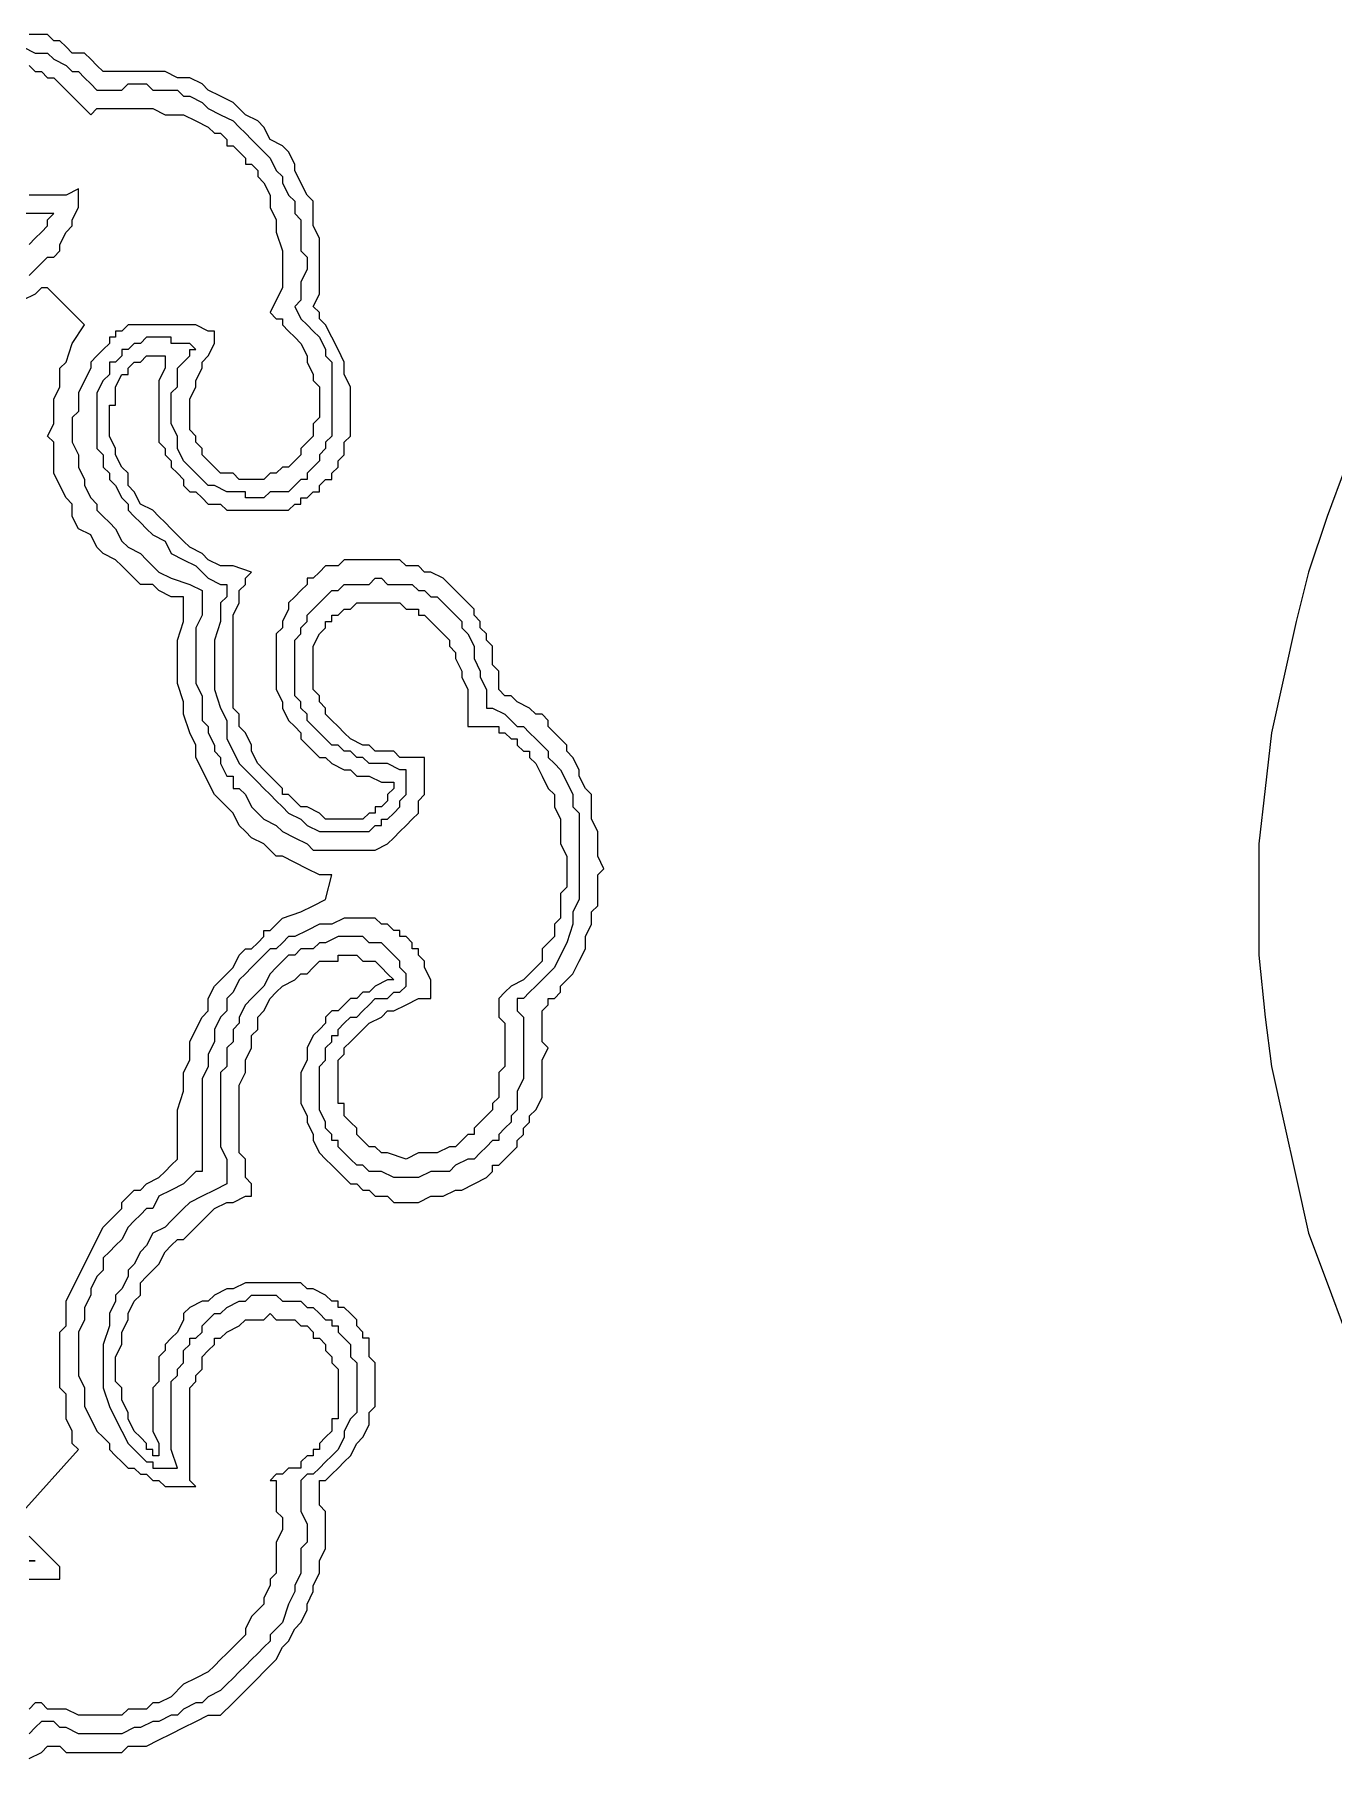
# Model space of a CAD drawing. Extents: x -66030 to 95157, y -13132 to 45879.
# Drawn here: x -30519 to -29698, y 14259 to 15349 of the extents above; entities that cross this region are included whole.
import ezdxf

# ---------------------------------------------------------------- set-up
doc = ezdxf.new("R2010")
doc.units = 0
doc.header["$LTSCALE"] = 100
doc.header["$MEASUREMENT"] = 0
doc.layers.get('0').update_dxf_attribs({"linetype": 'CONTINUOUS'})

msp = doc.modelspace()

# ---------------------------------------------------------------- linework, layer by layer
at = {"lineweight": 0}
for points in [[(-30522.3, 14258.8), (-30514.5, 14262.7), (-30510.6, 14266.6), (-30506.7, 14266.6), (-30502.8, 14266.6), (-30498.9, 14262.7), (-30495, 14262.7), (-30487.2, 14262.7), (-30483.3, 14262.7), (-30479.4, 14262.7), (-30475.5, 14262.7), (-30467.7, 14262.7), (-30463.7, 14262.7), (-30459.8, 14266.6), (-30448.1, 14266.6), (-30440.3, 14270.5), (-30432.5, 14274.4), (-30424.7, 14278.3), (-30416.9, 14282.2), (-30409.1, 14286.1), (-30401.3, 14286.1), (-30393.4, 14293.9), (-30393.4, 14293.9), (-30385.6, 14301.8), (-30377.8, 14309.6), (-30373.9, 14313.5), (-30366.1, 14321.3), (-30362.2, 14329.1), (-30358.3, 14333), (-30354.4, 14340.8), (-30350.5, 14344.7), (-30346.6, 14352.5), (-30346.6, 14356.4), (-30342.7, 14364.3), (-30342.7, 14368.2), (-30338.8, 14376), (-30338.8, 14379.9), (-30338.8, 14383.8), (-30334.9, 14391.6), (-30334.9, 14395.5), (-30334.9, 14399.4), (-30334.9, 14407.2), (-30334.9, 14415), (-30338.8, 14418.9), (-30338.8, 14426.7), (-30338.8, 14426.7), (-30338.8, 14430.7), (-30338.8, 14434.6), (-30334.9, 14434.6), (-30330.9, 14438.5), (-30330.9, 14438.5), (-30327, 14442.4), (-30323.1, 14446.3), (-30323.1, 14446.3), (-30319.2, 14450.2), (-30315.3, 14458), (-30311.4, 14461.9), (-30307.5, 14469.7), (-30307.5, 14477.5), (-30303.6, 14481.4), (-30303.6, 14489.2), (-30303.6, 14497.1), (-30303.6, 14504.9), (-30303.6, 14508.8), (-30307.5, 14512.7), (-30307.5, 14516.6), (-30307.5, 14520.5), (-30307.5, 14524.4), (-30311.4, 14524.4), (-30311.4, 14528.3), (-30315.3, 14532.2), (-30315.3, 14536.1), (-30319.2, 14540), (-30319.2, 14540), (-30323.1, 14543.9), (-30327, 14543.9), (-30327, 14547.8), (-30330.9, 14547.8), (-30334.9, 14551.7), (-30342.7, 14555.6), (-30346.6, 14555.6), (-30350.5, 14559.5), (-30358.3, 14559.5), (-30362.2, 14559.5), (-30366.1, 14559.5), (-30370, 14559.5), (-30373.9, 14559.5), (-30377.8, 14559.5), (-30385.6, 14559.5), (-30393.4, 14555.6), (-30397.3, 14555.6), (-30405.2, 14551.7), (-30409.1, 14547.8), (-30413, 14547.8), (-30420.8, 14543.9), (-30424.7, 14540), (-30424.7, 14536.1), (-30428.6, 14528.3), (-30432.5, 14524.4), (-30436.4, 14520.5), (-30436.4, 14516.6), (-30440.3, 14512.7), (-30440.3, 14504.9), (-30440.3, 14501), (-30440.3, 14497.1), (-30444.2, 14493.1), (-30444.2, 14481.4), (-30444.2, 14473.6), (-30444.2, 14465.8), (-30440.3, 14458), (-30440.3, 14454.1), (-30440.3, 14450.2), (-30444.2, 14450.2), (-30444.2, 14454.1), (-30448.1, 14454.1), (-30448.1, 14458), (-30452, 14461.9), (-30452, 14461.9), (-30455.9, 14465.8), (-30459.8, 14473.6), (-30459.8, 14477.5), (-30463.7, 14485.3), (-30463.7, 14489.2), (-30463.7, 14493.1), (-30467.7, 14497.1), (-30467.7, 14504.9), (-30467.7, 14512.7), (-30467.7, 14512.7), (-30463.7, 14520.5), (-30463.7, 14528.3), (-30459.8, 14536.1), (-30459.8, 14540), (-30455.9, 14547.8), (-30452, 14551.7), (-30452, 14559.5), (-30448.1, 14563.5), (-30444.2, 14567.4), (-30440.3, 14571.3), (-30436.4, 14579.1), (-30432.5, 14583), (-30428.6, 14586.9), (-30424.7, 14586.9), (-30420.8, 14590.8), (-30416.9, 14594.7), (-30413, 14598.6), (-30405.2, 14606.4), (-30397.3, 14610.3), (-30393.4, 14610.3), (-30385.6, 14614.2), (-30381.7, 14614.2), (-30381.7, 14614.2), (-30381.7, 14622), (-30385.6, 14626), (-30385.6, 14629.9), (-30385.6, 14637.7), (-30389.5, 14641.6), (-30389.5, 14645.5), (-30389.5, 14649.4), (-30389.5, 14657.2), (-30389.5, 14665), (-30389.5, 14676.7), (-30389.5, 14684.5), (-30385.6, 14692.4), (-30385.6, 14700.2), (-30381.7, 14708), (-30381.7, 14715.8), (-30377.8, 14719.7), (-30377.8, 14727.5), (-30373.9, 14731.4), (-30370, 14739.2), (-30366.1, 14743.1), (-30362.2, 14747), (-30354.4, 14750.9), (-30350.5, 14754.8), (-30346.6, 14754.8), (-30342.7, 14758.8), (-30338.8, 14762.7), (-30334.9, 14762.7), (-30330.9, 14762.7), (-30327, 14762.7), (-30327, 14766.6), (-30323.1, 14766.6), (-30319.2, 14766.6), (-30315.3, 14766.6), (-30311.4, 14762.7), (-30311.4, 14762.7), (-30307.5, 14762.7), (-30303.6, 14762.7), (-30299.7, 14758.8), (-30295.8, 14754.8), (-30295.8, 14754.8), (-30291.9, 14750.9), (-30291.9, 14750.9), (-30295.8, 14750.9), (-30303.6, 14747), (-30307.5, 14743.1), (-30311.4, 14743.1), (-30315.3, 14739.2), (-30319.2, 14739.2), (-30323.1, 14735.3), (-30327, 14731.4), (-30330.9, 14731.4), (-30334.9, 14727.5), (-30334.9, 14723.6), (-30338.8, 14719.7), (-30338.8, 14719.7), (-30342.7, 14715.8), (-30346.6, 14708), (-30346.6, 14704.1), (-30346.6, 14700.2), (-30350.5, 14692.4), (-30350.5, 14688.4), (-30350.5, 14688.4), (-30350.5, 14684.5), (-30350.5, 14680.6), (-30350.5, 14672.8), (-30346.6, 14665), (-30346.6, 14661.1), (-30342.7, 14653.3), (-30342.7, 14649.4), (-30338.8, 14641.6), (-30334.9, 14637.7), (-30330.9, 14633.8), (-30327, 14629.9), (-30327, 14629.9), (-30323.1, 14626), (-30319.2, 14622), (-30315.3, 14622), (-30311.4, 14618.1), (-30307.5, 14618.1), (-30303.6, 14614.2), (-30303.6, 14614.2), (-30299.7, 14614.2), (-30295.8, 14614.2), (-30291.9, 14610.3), (-30288, 14610.3), (-30284.1, 14610.3), (-30280.2, 14610.3), (-30276.3, 14610.3), (-30268.5, 14614.2), (-30260.6, 14614.2), (-30252.8, 14618.1), (-30248.9, 14618.1), (-30241.1, 14622), (-30233.3, 14626), (-30229.4, 14629.9), (-30229.4, 14633.8), (-30225.5, 14633.8), (-30221.6, 14637.7), (-30217.7, 14641.6), (-30213.8, 14645.5), (-30213.8, 14649.4), (-30209.9, 14653.3), (-30209.9, 14657.2), (-30206, 14661.1), (-30206, 14665), (-30202, 14668.9), (-30198.1, 14676.7), (-30198.1, 14684.5), (-30198.1, 14692.4), (-30198.1, 14700.2), (-30194.2, 14708), (-30198.1, 14711.9), (-30198.1, 14719.7), (-30198.1, 14723.6), (-30198.1, 14731.4), (-30198.1, 14731.4), (-30194.2, 14735.3), (-30194.2, 14739.2), (-30190.3, 14739.2), (-30186.4, 14743.1), (-30186.4, 14747), (-30182.5, 14750.9), (-30178.6, 14754.8), (-30174.7, 14762.7), (-30170.8, 14770.5), (-30170.8, 14778.3), (-30166.9, 14786.1), (-30166.9, 14793.9), (-30163, 14797.8), (-30163, 14809.5), (-30163, 14817.3), (-30159.1, 14821.2), (-30163, 14829.1), (-30163, 14836.9), (-30163, 14844.7), (-30166.9, 14852.5), (-30166.9, 14860.3), (-30166.9, 14868.1), (-30170.8, 14872), (-30174.7, 14879.8), (-30174.7, 14883.7), (-30178.6, 14891.6), (-30182.5, 14895.5), (-30182.5, 14899.4), (-30186.4, 14903.3), (-30190.3, 14907.2), (-30194.2, 14911.1), (-30194.2, 14915), (-30198.1, 14918.9), (-30202, 14918.9), (-30206, 14922.8), (-30206, 14922.8), (-30213.8, 14926.7), (-30217.7, 14930.6), (-30221.6, 14930.6), (-30225.5, 14934.5), (-30225.5, 14934.5), (-30225.5, 14938.4), (-30225.5, 14946.2), (-30229.4, 14950.1), (-30229.4, 14954.1), (-30229.4, 14958), (-30229.4, 14961.9), (-30233.3, 14965.8), (-30233.3, 14969.7), (-30237.2, 14973.6), (-30237.2, 14977.5), (-30241.1, 14981.4), (-30241.1, 14985.3), (-30245, 14989.2), (-30245, 14989.2), (-30248.9, 14993.1), (-30252.8, 14997), (-30256.7, 15000.9), (-30260.6, 15004.8), (-30268.5, 15008.7), (-30272.4, 15008.7), (-30276.3, 15012.6), (-30284.1, 15012.6), (-30288, 15016.5), (-30295.8, 15016.5), (-30299.7, 15016.5), (-30303.6, 15016.5), (-30307.5, 15016.5), (-30315.3, 15016.5), (-30319.2, 15016.5), (-30323.1, 15016.5), (-30327, 15012.6), (-30334.9, 15012.6), (-30338.8, 15008.7), (-30342.7, 15004.8), (-30346.6, 15004.8), (-30346.6, 15000.9), (-30350.5, 14997), (-30354.4, 14993.1), (-30358.3, 14989.2), (-30358.3, 14985.3), (-30362.2, 14977.5), (-30362.2, 14973.6), (-30366.1, 14969.7), (-30366.1, 14961.9), (-30366.1, 14958), (-30366.1, 14950.1), (-30366.1, 14946.2), (-30366.1, 14938.4), (-30366.1, 14934.5), (-30362.2, 14926.7), (-30362.2, 14922.8), (-30358.3, 14915), (-30354.4, 14911.1), (-30350.5, 14907.2), (-30350.5, 14903.3), (-30346.6, 14899.4), (-30346.6, 14899.4), (-30342.7, 14895.5), (-30338.8, 14891.6), (-30334.9, 14891.6), (-30330.9, 14887.7), (-30323.1, 14883.7), (-30319.2, 14883.7), (-30315.3, 14879.8), (-30311.4, 14879.8), (-30307.5, 14879.8), (-30299.7, 14875.9), (-30295.8, 14875.9), (-30291.9, 14875.9), (-30291.9, 14872), (-30295.8, 14868.1), (-30295.8, 14864.2), (-30299.7, 14860.3), (-30303.6, 14860.3), (-30303.6, 14856.4), (-30307.5, 14856.4), (-30311.4, 14852.5), (-30315.3, 14852.5), (-30315.3, 14852.5), (-30319.2, 14852.5), (-30323.1, 14852.5), (-30327, 14852.5), (-30330.9, 14852.5), (-30330.9, 14852.5), (-30334.9, 14852.5), (-30338.8, 14856.4), (-30346.6, 14860.3), (-30350.5, 14860.3), (-30354.4, 14864.2), (-30358.3, 14868.1), (-30362.2, 14868.1), (-30362.2, 14872), (-30366.1, 14875.9), (-30373.9, 14883.7), (-30377.8, 14887.7), (-30381.7, 14895.5), (-30381.7, 14899.4), (-30385.6, 14907.2), (-30389.5, 14911.1), (-30389.5, 14918.9), (-30393.4, 14922.8), (-30393.4, 14930.6), (-30393.4, 14934.5), (-30393.4, 14938.4), (-30393.4, 14946.2), (-30393.4, 14950.1), (-30393.4, 14958), (-30393.4, 14961.9), (-30393.4, 14973.6), (-30393.4, 14981.4), (-30389.5, 14989.2), (-30389.5, 14997), (-30385.6, 15000.9), (-30385.6, 15004.8), (-30381.7, 15008.7), (-30393.4, 15012.6), (-30401.3, 15012.6), (-30409.1, 15016.5), (-30413, 15020.5), (-30420.8, 15024.4), (-30424.7, 15028.3), (-30432.5, 15036.1), (-30436.4, 15040), (-30440.3, 15043.9), (-30444.2, 15047.8), (-30452, 15051.7), (-30455.9, 15059.5), (-30459.8, 15063.4), (-30459.8, 15071.2), (-30463.7, 15075.1), (-30467.7, 15082.9), (-30467.7, 15086.9), (-30471.6, 15094.7), (-30471.6, 15098.6), (-30471.6, 15106.4), (-30471.6, 15114.2), (-30467.7, 15114.2), (-30467.7, 15118.1), (-30467.7, 15122), (-30467.7, 15125.9), (-30463.7, 15133.7), (-30459.8, 15133.7), (-30459.8, 15137.6), (-30455.9, 15141.5), (-30455.9, 15141.5), (-30452, 15141.5), (-30448.1, 15145.4), (-30448.1, 15145.4), (-30444.2, 15145.4), (-30440.3, 15145.4), (-30436.4, 15145.4), (-30436.4, 15145.4), (-30436.4, 15137.6), (-30440.3, 15129.8), (-30440.3, 15125.9), (-30440.3, 15118.1), (-30440.3, 15110.3), (-30440.3, 15106.4), (-30440.3, 15102.5), (-30440.3, 15094.7), (-30440.3, 15090.8), (-30436.4, 15086.9), (-30436.4, 15082.9), (-30432.5, 15079), (-30432.5, 15079), (-30432.5, 15075.1), (-30428.6, 15071.2), (-30424.7, 15067.3), (-30424.7, 15063.4), (-30420.8, 15059.5), (-30416.9, 15059.5), (-30413, 15055.6), (-30413, 15055.6), (-30409.1, 15051.7), (-30405.2, 15051.7), (-30401.3, 15051.7), (-30397.3, 15047.8), (-30393.4, 15047.8), (-30385.6, 15047.8), (-30381.7, 15047.8), (-30377.8, 15047.8), (-30370, 15047.8), (-30366.1, 15047.8), (-30362.2, 15047.8), (-30358.3, 15047.8), (-30354.4, 15051.7), (-30350.5, 15051.7), (-30350.5, 15055.6), (-30346.6, 15055.6), (-30342.7, 15059.5), (-30338.8, 15059.5), (-30338.8, 15063.4), (-30334.9, 15067.3), (-30330.9, 15067.3), (-30330.9, 15071.2), (-30327, 15075.1), (-30327, 15079), (-30323.1, 15082.9), (-30323.1, 15086.9), (-30323.1, 15090.8), (-30323.1, 15090.8), (-30319.2, 15094.7), (-30319.2, 15098.6), (-30319.2, 15102.5), (-30319.2, 15106.4), (-30319.2, 15110.3), (-30319.2, 15114.2), (-30319.2, 15118.1), (-30319.2, 15122), (-30319.2, 15125.9), (-30323.1, 15133.7), (-30323.1, 15141.5), (-30327, 15149.4), (-30330.9, 15157.2), (-30334.9, 15165), (-30338.8, 15168.9), (-30338.8, 15172.8), (-30342.7, 15176.7), (-30338.8, 15184.5), (-30338.8, 15192.3), (-30338.8, 15200.1), (-30338.8, 15204), (-30338.8, 15211.8), (-30338.8, 15219.7), (-30342.7, 15227.5), (-30342.7, 15235.3), (-30342.7, 15243.1), (-30346.6, 15247), (-30350.5, 15254.8), (-30354.4, 15262.6), (-30354.4, 15266.5), (-30358.3, 15274.3), (-30362.2, 15278.2), (-30370, 15282.2), (-30373.9, 15290), (-30377.8, 15293.9), (-30385.6, 15297.8), (-30389.5, 15301.7), (-30393.4, 15305.6), (-30401.3, 15309.5), (-30409.1, 15313.4), (-30413, 15317.3), (-30420.8, 15321.2), (-30428.6, 15321.2), (-30436.4, 15325.1), (-30444.2, 15325.1), (-30452, 15325.1), (-30459.8, 15325.1), (-30467.7, 15325.1), (-30475.5, 15325.1), (-30479.4, 15329), (-30483.3, 15332.9), (-30487.2, 15336.8), (-30495, 15336.8), (-30498.9, 15340.7), (-30502.8, 15344.6), (-30506.7, 15344.6), (-30510.6, 15348.6), (-30518.4, 15348.6), (-30522.3, 15348.6)], [(-30526.2, 15340.7), (-30518.4, 15336.8), (-30510.6, 15336.8), (-30506.7, 15332.9), (-30498.9, 15329), (-30495, 15325.1), (-30491.1, 15325.1), (-30487.2, 15321.2), (-30487.2, 15321.2), (-30483.3, 15317.3), (-30479.4, 15313.4), (-30479.4, 15313.4), (-30471.6, 15313.4), (-30467.7, 15313.4), (-30463.7, 15313.4), (-30459.8, 15317.3), (-30452, 15317.3), (-30448.1, 15317.3), (-30444.2, 15313.4), (-30440.3, 15313.4), (-30436.4, 15313.4), (-30428.6, 15313.4), (-30424.7, 15309.5), (-30420.8, 15309.5), (-30413, 15305.6), (-30409.1, 15301.7), (-30401.3, 15297.8), (-30393.4, 15293.9), (-30389.5, 15290), (-30385.6, 15286.1), (-30381.7, 15282.2), (-30381.7, 15282.2), (-30377.8, 15278.2), (-30373.9, 15274.3), (-30370, 15270.4), (-30366.1, 15262.6), (-30362.2, 15258.7), (-30362.2, 15254.8), (-30358.3, 15247), (-30354.4, 15243.1), (-30354.4, 15239.2), (-30354.4, 15235.3), (-30350.5, 15231.4), (-30350.5, 15227.5), (-30350.5, 15219.7), (-30350.5, 15211.8), (-30346.6, 15207.9), (-30346.6, 15200.1), (-30350.5, 15192.3), (-30350.5, 15188.4), (-30350.5, 15184.5), (-30350.5, 15180.6), (-30354.4, 15176.7), (-30354.4, 15176.7), (-30350.5, 15168.9), (-30346.6, 15165), (-30342.7, 15161.1), (-30338.8, 15157.2), (-30334.9, 15149.4), (-30334.9, 15145.4), (-30330.9, 15141.5), (-30330.9, 15133.7), (-30330.9, 15129.8), (-30330.9, 15122), (-30330.9, 15118.1), (-30330.9, 15114.2), (-30330.9, 15106.4), (-30330.9, 15102.5), (-30330.9, 15094.7), (-30334.9, 15090.8), (-30334.9, 15086.9), (-30338.8, 15082.9), (-30338.8, 15079), (-30342.7, 15075.1), (-30342.7, 15075.1), (-30346.6, 15071.2), (-30346.6, 15067.3), (-30350.5, 15067.3), (-30354.4, 15063.4), (-30354.4, 15063.4), (-30358.3, 15059.5), (-30362.2, 15059.5), (-30366.1, 15059.5), (-30370, 15059.5), (-30373.9, 15055.6), (-30377.8, 15055.6), (-30381.7, 15055.6), (-30385.6, 15055.6), (-30385.6, 15059.5), (-30393.4, 15059.5), (-30397.3, 15059.5), (-30405.2, 15063.4), (-30409.1, 15063.4), (-30413, 15067.3), (-30416.9, 15071.2), (-30416.9, 15071.2), (-30420.8, 15075.1), (-30424.7, 15079), (-30424.7, 15079), (-30428.6, 15086.9), (-30428.6, 15094.7), (-30432.5, 15102.5), (-30432.5, 15110.3), (-30432.5, 15118.1), (-30432.5, 15122), (-30428.6, 15125.9), (-30428.6, 15133.7), (-30428.6, 15137.6), (-30424.7, 15141.5), (-30424.7, 15141.5), (-30420.8, 15145.4), (-30420.8, 15149.4), (-30416.9, 15149.4), (-30420.8, 15153.3), (-30424.7, 15153.3), (-30428.6, 15153.3), (-30432.5, 15153.3), (-30432.5, 15157.2), (-30436.4, 15157.2), (-30444.2, 15157.2), (-30448.1, 15157.2), (-30452, 15153.3), (-30452, 15153.3), (-30455.9, 15153.3), (-30459.8, 15149.4), (-30463.7, 15149.4), (-30463.7, 15145.4), (-30467.7, 15141.5), (-30471.6, 15141.5), (-30471.6, 15137.6), (-30471.6, 15133.7), (-30475.5, 15129.8), (-30479.4, 15122), (-30479.4, 15118.1), (-30479.4, 15114.2), (-30479.4, 15106.4), (-30479.4, 15102.5), (-30479.4, 15098.6), (-30479.4, 15094.7), (-30479.4, 15090.8), (-30479.4, 15086.9), (-30475.5, 15082.9), (-30475.5, 15075.1), (-30471.6, 15071.2), (-30471.6, 15067.3), (-30467.7, 15063.4), (-30463.7, 15055.6), (-30459.8, 15051.7), (-30459.8, 15047.8), (-30455.9, 15043.9), (-30452, 15040), (-30448.1, 15036.1), (-30444.2, 15032.2), (-30436.4, 15028.3), (-30432.5, 15020.5), (-30424.7, 15016.5), (-30416.9, 15012.6), (-30413, 15008.7), (-30409.1, 15004.8), (-30401.3, 15000.9), (-30397.3, 15000.9), (-30397.3, 14993.1), (-30401.3, 14989.2), (-30401.3, 14981.4), (-30401.3, 14977.5), (-30405.2, 14965.8), (-30405.2, 14954.1), (-30405.2, 14946.2), (-30405.2, 14938.4), (-30405.2, 14934.5), (-30401.3, 14922.8), (-30397.3, 14915), (-30397.3, 14903.3), (-30393.4, 14895.5), (-30389.5, 14887.7), (-30385.6, 14883.7), (-30377.8, 14875.9), (-30373.9, 14872), (-30370, 14868.1), (-30366.1, 14864.2), (-30362.2, 14860.3), (-30358.3, 14856.4), (-30350.5, 14852.5), (-30346.6, 14848.6), (-30338.8, 14844.7), (-30334.9, 14844.7), (-30327, 14844.7), (-30323.1, 14844.7), (-30319.2, 14844.7), (-30315.3, 14844.7), (-30315.3, 14844.7), (-30311.4, 14844.7), (-30307.5, 14844.7), (-30307.5, 14844.7), (-30303.6, 14848.6), (-30299.7, 14848.6), (-30299.7, 14852.5), (-30295.8, 14852.5), (-30291.9, 14856.4), (-30291.9, 14856.4), (-30288, 14860.3), (-30288, 14864.2), (-30284.1, 14868.1), (-30284.1, 14872), (-30284.1, 14875.9), (-30284.1, 14879.8), (-30284.1, 14879.8), (-30284.1, 14883.7), (-30288, 14883.7), (-30295.8, 14887.7), (-30299.7, 14887.7), (-30307.5, 14887.7), (-30311.4, 14891.6), (-30315.3, 14891.6), (-30319.2, 14895.5), (-30323.1, 14895.5), (-30327, 14899.4), (-30330.9, 14899.4), (-30334.9, 14903.3), (-30334.9, 14903.3), (-30338.8, 14907.2), (-30342.7, 14911.1), (-30342.7, 14911.1), (-30346.6, 14915), (-30346.6, 14918.9), (-30350.5, 14922.8), (-30350.5, 14926.7), (-30354.4, 14930.6), (-30354.4, 14930.6), (-30354.4, 14934.5), (-30354.4, 14934.5), (-30354.4, 14942.3), (-30354.4, 14950.1), (-30354.4, 14954.1), (-30354.4, 14958), (-30354.4, 14965.8), (-30350.5, 14969.7), (-30350.5, 14973.6), (-30346.6, 14977.5), (-30346.6, 14981.4), (-30342.7, 14985.3), (-30342.7, 14985.3), (-30338.8, 14989.2), (-30334.9, 14993.1), (-30334.9, 14993.1), (-30330.9, 14997), (-30327, 14997), (-30323.1, 15000.9), (-30315.3, 15000.9), (-30311.4, 15000.9), (-30307.5, 15000.9), (-30303.6, 15004.8), (-30299.7, 15004.8), (-30295.8, 15000.9), (-30291.9, 15000.9), (-30288, 15000.9), (-30280.2, 15000.9), (-30276.3, 14997), (-30272.4, 14997), (-30268.5, 14993.1), (-30264.5, 14993.1), (-30260.6, 14989.2), (-30256.7, 14985.3), (-30252.8, 14981.4), (-30252.8, 14981.4), (-30248.9, 14977.5), (-30248.9, 14973.6), (-30245, 14969.7), (-30241.1, 14961.9), (-30241.1, 14954.1), (-30237.2, 14946.2), (-30237.2, 14942.3), (-30233.3, 14934.5), (-30233.3, 14930.6), (-30233.3, 14926.7), (-30233.3, 14922.8), (-30229.4, 14922.8), (-30221.6, 14918.9), (-30217.7, 14915), (-30213.8, 14911.1), (-30209.9, 14911.1), (-30206, 14907.2), (-30202, 14903.3), (-30198.1, 14899.4), (-30194.2, 14895.5), (-30194.2, 14891.6), (-30190.3, 14887.7), (-30186.4, 14883.7), (-30182.5, 14875.9), (-30178.6, 14868.1), (-30178.6, 14860.3), (-30174.7, 14856.4), (-30174.7, 14848.6), (-30174.7, 14844.7), (-30174.7, 14840.8), (-30174.7, 14836.9), (-30174.7, 14833), (-30174.7, 14825.2), (-30174.7, 14821.2), (-30174.7, 14813.4), (-30174.7, 14805.6), (-30174.7, 14801.7), (-30178.6, 14793.9), (-30178.6, 14790), (-30178.6, 14786.1), (-30182.5, 14774.4), (-30186.4, 14766.6), (-30190.3, 14758.8), (-30194.2, 14754.8), (-30198.1, 14750.9), (-30202, 14747), (-30206, 14743.1), (-30209.9, 14739.2), (-30209.9, 14739.2), (-30213.8, 14739.2), (-30213.8, 14735.3), (-30213.8, 14731.4), (-30209.9, 14727.5), (-30209.9, 14719.7), (-30209.9, 14715.8), (-30209.9, 14708), (-30209.9, 14704.1), (-30209.9, 14700.2), (-30209.9, 14696.3), (-30209.9, 14688.4), (-30213.8, 14680.6), (-30213.8, 14676.7), (-30213.8, 14668.9), (-30217.7, 14665), (-30217.7, 14661.1), (-30221.6, 14657.2), (-30225.5, 14653.3), (-30225.5, 14649.4), (-30229.4, 14649.4), (-30233.3, 14645.5), (-30237.2, 14641.6), (-30237.2, 14641.6), (-30241.1, 14637.7), (-30245, 14637.7), (-30252.8, 14633.8), (-30256.7, 14629.9), (-30264.5, 14629.9), (-30268.5, 14629.9), (-30276.3, 14626), (-30280.2, 14626), (-30288, 14626), (-30288, 14626), (-30291.9, 14626), (-30299.7, 14629.9), (-30303.6, 14629.9), (-30307.5, 14629.9), (-30311.4, 14633.8), (-30315.3, 14633.8), (-30319.2, 14637.7), (-30323.1, 14641.6), (-30323.1, 14641.6), (-30327, 14645.5), (-30327, 14649.4), (-30330.9, 14649.4), (-30330.9, 14653.3), (-30334.9, 14657.2), (-30334.9, 14661.1), (-30338.8, 14668.9), (-30338.8, 14672.8), (-30338.8, 14680.6), (-30338.8, 14684.5), (-30338.8, 14688.4), (-30338.8, 14692.4), (-30338.8, 14692.4), (-30338.8, 14696.3), (-30334.9, 14700.2), (-30334.9, 14704.1), (-30334.9, 14708), (-30330.9, 14711.9), (-30330.9, 14715.8), (-30327, 14715.8), (-30327, 14719.7), (-30323.1, 14723.6), (-30323.1, 14723.6), (-30319.2, 14727.5), (-30315.3, 14727.5), (-30311.4, 14731.4), (-30307.5, 14735.3), (-30303.6, 14739.2), (-30295.8, 14739.2), (-30291.9, 14743.1), (-30288, 14743.1), (-30284.1, 14747), (-30284.1, 14747), (-30284.1, 14750.9), (-30284.1, 14754.8), (-30288, 14758.8), (-30288, 14762.7), (-30291.9, 14766.6), (-30291.9, 14766.6), (-30295.8, 14770.5), (-30295.8, 14770.5), (-30299.7, 14774.4), (-30299.7, 14774.4), (-30303.6, 14774.4), (-30303.6, 14774.4), (-30307.5, 14774.4), (-30311.4, 14778.3), (-30311.4, 14778.3), (-30319.2, 14778.3), (-30327, 14778.3), (-30334.9, 14774.4), (-30338.8, 14774.4), (-30342.7, 14770.5), (-30350.5, 14770.5), (-30354.4, 14766.6), (-30358.3, 14766.6), (-30362.2, 14762.7), (-30366.1, 14758.8), (-30366.1, 14758.8), (-30370, 14754.8), (-30370, 14754.8), (-30373.9, 14747), (-30377.8, 14743.1), (-30381.7, 14739.2), (-30385.6, 14735.3), (-30389.5, 14727.5), (-30389.5, 14723.6), (-30393.4, 14719.7), (-30393.4, 14711.9), (-30397.3, 14708), (-30397.3, 14700.2), (-30397.3, 14696.3), (-30401.3, 14692.4), (-30401.3, 14680.6), (-30401.3, 14668.9), (-30401.3, 14661.1), (-30401.3, 14653.3), (-30401.3, 14645.5), (-30397.3, 14637.7), (-30397.3, 14626), (-30397.3, 14622), (-30405.2, 14618.1), (-30413, 14614.2), (-30420.8, 14610.3), (-30424.7, 14606.4), (-30432.5, 14598.6), (-30436.4, 14594.7), (-30444.2, 14590.8), (-30448.1, 14583), (-30452, 14579.1), (-30455.9, 14571.3), (-30459.8, 14567.4), (-30459.8, 14563.5), (-30463.7, 14555.6), (-30467.7, 14551.7), (-30467.7, 14547.8), (-30471.6, 14540), (-30471.6, 14536.1), (-30471.6, 14532.2), (-30475.5, 14520.5), (-30475.5, 14512.7), (-30475.5, 14504.9), (-30475.5, 14501), (-30475.5, 14497.1), (-30475.5, 14493.1), (-30471.6, 14481.4), (-30467.7, 14473.6), (-30463.7, 14465.8), (-30459.8, 14458), (-30459.8, 14458), (-30455.9, 14454.1), (-30455.9, 14454.1), (-30452, 14450.2), (-30452, 14450.2), (-30448.1, 14446.3), (-30444.2, 14446.3), (-30444.2, 14442.4), (-30440.3, 14442.4), (-30436.4, 14442.4), (-30436.4, 14442.4), (-30432.5, 14442.4), (-30432.5, 14442.4), (-30428.6, 14442.4), (-30432.5, 14454.1), (-30432.5, 14461.9), (-30432.5, 14469.7), (-30432.5, 14473.6), (-30432.5, 14485.3), (-30432.5, 14489.2), (-30432.5, 14497.1), (-30428.6, 14501), (-30428.6, 14504.9), (-30424.7, 14508.8), (-30424.7, 14516.6), (-30420.8, 14520.5), (-30420.8, 14524.4), (-30416.9, 14524.4), (-30413, 14528.3), (-30413, 14532.2), (-30409.1, 14536.1), (-30409.1, 14536.1), (-30405.2, 14540), (-30401.3, 14540), (-30397.3, 14543.9), (-30389.5, 14547.8), (-30385.6, 14547.8), (-30381.7, 14551.7), (-30377.8, 14551.7), (-30373.9, 14551.7), (-30370, 14551.7), (-30370, 14551.7), (-30366.1, 14551.7), (-30362.2, 14547.8), (-30358.3, 14547.8), (-30354.4, 14547.8), (-30350.5, 14547.8), (-30346.6, 14543.9), (-30342.7, 14543.9), (-30338.8, 14540), (-30338.8, 14540), (-30334.9, 14536.1), (-30330.9, 14536.1), (-30330.9, 14532.2), (-30327, 14532.2), (-30327, 14528.3), (-30323.1, 14524.4), (-30319.2, 14520.5), (-30319.2, 14516.6), (-30319.2, 14512.7), (-30315.3, 14508.8), (-30315.3, 14504.9), (-30315.3, 14501), (-30315.3, 14497.1), (-30315.3, 14493.1), (-30315.3, 14489.2), (-30315.3, 14485.3), (-30315.3, 14481.4), (-30315.3, 14477.5), (-30319.2, 14473.6), (-30323.1, 14465.8), (-30323.1, 14461.9), (-30327, 14454.1), (-30330.9, 14450.2), (-30334.9, 14446.3), (-30338.8, 14442.4), (-30342.7, 14438.5), (-30346.6, 14438.5), (-30350.5, 14434.6), (-30350.5, 14434.6), (-30350.5, 14426.7), (-30350.5, 14418.9), (-30350.5, 14415), (-30346.6, 14407.2), (-30346.6, 14403.3), (-30346.6, 14395.5), (-30350.5, 14391.6), (-30350.5, 14387.7), (-30350.5, 14379.9), (-30350.5, 14376), (-30354.4, 14368.2), (-30354.4, 14364.3), (-30358.3, 14356.4), (-30362.2, 14344.7), (-30366.1, 14340.8), (-30366.1, 14340.8), (-30370, 14336.9), (-30370, 14333), (-30373.9, 14329.1), (-30377.8, 14325.2), (-30381.7, 14321.3), (-30385.6, 14317.4), (-30389.5, 14313.5), (-30393.4, 14309.6), (-30397.3, 14305.7), (-30401.3, 14301.8), (-30409.1, 14297.8), (-30413, 14293.9), (-30416.9, 14293.9), (-30424.7, 14290), (-30428.6, 14286.1), (-30432.5, 14286.1), (-30440.3, 14282.2), (-30444.2, 14282.2), (-30452, 14278.3), (-30455.9, 14278.3), (-30463.7, 14274.4), (-30467.7, 14274.4), (-30475.5, 14274.4), (-30479.4, 14274.4), (-30487.2, 14274.4), (-30491.1, 14274.4), (-30498.9, 14278.3), (-30502.8, 14278.3), (-30506.7, 14282.2), (-30514.5, 14282.2), (-30514.5, 14282.2), (-30514.5, 14282.2), (-30518.4, 14278.3), (-30518.4, 14278.3), (-30522.3, 14274.4)], [(-30522.3, 15329), (-30518.4, 15325.1), (-30514.5, 15325.1), (-30510.6, 15321.2), (-30506.7, 15321.2), (-30502.8, 15317.3), (-30498.9, 15313.4), (-30495, 15309.5), (-30491.1, 15305.6), (-30487.2, 15301.7), (-30483.3, 15297.8), (-30483.3, 15297.8), (-30479.4, 15301.7), (-30471.6, 15301.7), (-30463.7, 15301.7), (-30459.8, 15301.7), (-30455.9, 15301.7), (-30448.1, 15301.7), (-30444.2, 15301.7), (-30436.4, 15297.8), (-30428.6, 15297.8), (-30424.7, 15297.8), (-30416.9, 15293.9), (-30409.1, 15290), (-30405.2, 15286.1), (-30401.3, 15286.1), (-30397.3, 15282.2), (-30397.3, 15278.2), (-30393.4, 15278.2), (-30389.5, 15274.3), (-30385.6, 15270.4), (-30385.6, 15266.5), (-30381.7, 15266.5), (-30377.8, 15262.6), (-30377.8, 15258.7), (-30373.9, 15254.8), (-30370, 15247), (-30370, 15239.2), (-30366.1, 15231.4), (-30366.1, 15223.6), (-30362.2, 15211.8), (-30362.2, 15204), (-30362.2, 15196.2), (-30362.2, 15188.4), (-30366.1, 15180.6), (-30370, 15172.8), (-30366.1, 15168.9), (-30362.2, 15168.9), (-30362.2, 15165), (-30358.3, 15161.1), (-30354.4, 15157.2), (-30350.5, 15153.3), (-30346.6, 15145.4), (-30346.6, 15141.5), (-30342.7, 15133.7), (-30342.7, 15129.8), (-30338.8, 15125.9), (-30338.8, 15125.9), (-30338.8, 15122), (-30338.8, 15118.1), (-30338.8, 15114.2), (-30338.8, 15106.4), (-30342.7, 15102.5), (-30342.7, 15098.6), (-30342.7, 15094.7), (-30346.6, 15090.8), (-30350.5, 15086.9), (-30350.5, 15086.9), (-30350.5, 15082.9), (-30354.4, 15079), (-30354.4, 15079), (-30358.3, 15075.1), (-30362.2, 15075.1), (-30366.1, 15071.2), (-30370, 15071.2), (-30373.9, 15067.3), (-30377.8, 15067.3), (-30381.7, 15067.3), (-30389.5, 15067.3), (-30389.5, 15067.3), (-30393.4, 15071.2), (-30397.3, 15071.2), (-30401.3, 15071.2), (-30405.2, 15075.1), (-30409.1, 15079), (-30409.1, 15079), (-30413, 15082.9), (-30413, 15086.9), (-30416.9, 15090.8), (-30416.9, 15094.7), (-30420.8, 15098.6), (-30420.8, 15102.5), (-30420.8, 15102.5), (-30420.8, 15106.4), (-30420.8, 15110.3), (-30420.8, 15114.2), (-30420.8, 15118.1), (-30416.9, 15125.9), (-30416.9, 15129.8), (-30413, 15137.6), (-30413, 15141.5), (-30409.1, 15145.4), (-30405.2, 15153.3), (-30405.2, 15157.2), (-30405.2, 15161.1), (-30409.1, 15161.1), (-30416.9, 15165), (-30420.8, 15165), (-30428.6, 15165), (-30432.5, 15165), (-30436.4, 15165), (-30444.2, 15165), (-30448.1, 15165), (-30452, 15165), (-30459.8, 15165), (-30463.7, 15161.1), (-30467.7, 15161.1), (-30467.7, 15157.2), (-30471.6, 15157.2), (-30471.6, 15153.3), (-30475.5, 15149.4), (-30479.4, 15145.4), (-30483.3, 15141.5), (-30483.3, 15137.6), (-30487.2, 15129.8), (-30491.1, 15122), (-30491.1, 15118.1), (-30491.1, 15114.2), (-30491.1, 15110.3), (-30495, 15106.4), (-30495, 15102.5), (-30495, 15098.6), (-30495, 15094.7), (-30495, 15090.8), (-30491.1, 15082.9), (-30491.1, 15079), (-30491.1, 15075.1), (-30487.2, 15067.3), (-30487.2, 15063.4), (-30483.3, 15055.6), (-30483.3, 15055.6), (-30479.4, 15051.7), (-30479.4, 15047.8), (-30475.5, 15043.9), (-30471.6, 15040), (-30467.7, 15036.1), (-30463.7, 15028.3), (-30459.8, 15024.4), (-30452, 15020.5), (-30448.1, 15016.5), (-30440.3, 15008.7), (-30432.5, 15004.8), (-30420.8, 15000.9), (-30413, 14997), (-30413, 14993.1), (-30413, 14985.3), (-30413, 14981.4), (-30416.9, 14973.6), (-30416.9, 14965.8), (-30416.9, 14958), (-30416.9, 14950.1), (-30416.9, 14938.4), (-30413, 14930.6), (-30413, 14918.9), (-30413, 14915), (-30409.1, 14911.1), (-30409.1, 14907.2), (-30405.2, 14899.4), (-30405.2, 14895.5), (-30401.3, 14891.6), (-30401.3, 14887.7), (-30397.3, 14879.8), (-30393.4, 14879.8), (-30393.4, 14872), (-30389.5, 14872), (-30385.6, 14868.1), (-30381.7, 14860.3), (-30377.8, 14856.4), (-30373.9, 14852.5), (-30366.1, 14848.6), (-30362.2, 14844.7), (-30354.4, 14840.8), (-30346.6, 14836.9), (-30346.6, 14836.9), (-30342.7, 14833), (-30338.8, 14833), (-30334.9, 14833), (-30330.9, 14833), (-30327, 14833), (-30319.2, 14833), (-30311.4, 14833), (-30307.5, 14833), (-30303.6, 14833), (-30295.8, 14836.9), (-30291.9, 14840.8), (-30291.9, 14840.8), (-30288, 14844.7), (-30288, 14844.7), (-30284.1, 14848.6), (-30284.1, 14848.6), (-30280.2, 14852.5), (-30276.3, 14856.4), (-30276.3, 14864.2), (-30272.4, 14868.1), (-30272.4, 14872), (-30272.4, 14879.8), (-30272.4, 14887.7), (-30272.4, 14891.6), (-30276.3, 14891.6), (-30284.1, 14891.6), (-30288, 14891.6), (-30291.9, 14895.5), (-30295.8, 14895.5), (-30303.6, 14895.5), (-30307.5, 14899.4), (-30311.4, 14899.4), (-30319.2, 14903.3), (-30323.1, 14907.2), (-30323.1, 14907.2), (-30327, 14911.1), (-30330.9, 14915), (-30330.9, 14915), (-30334.9, 14918.9), (-30334.9, 14922.8), (-30338.8, 14926.7), (-30338.8, 14930.6), (-30342.7, 14934.5), (-30342.7, 14934.5), (-30342.7, 14942.3), (-30342.7, 14946.2), (-30342.7, 14950.1), (-30342.7, 14954.1), (-30342.7, 14958), (-30342.7, 14961.9), (-30338.8, 14969.7), (-30338.8, 14969.7), (-30334.9, 14973.6), (-30334.9, 14973.6), (-30334.9, 14977.5), (-30330.9, 14977.5), (-30330.9, 14981.4), (-30327, 14981.4), (-30323.1, 14985.3), (-30319.2, 14985.3), (-30319.2, 14985.3), (-30315.3, 14989.2), (-30311.4, 14989.2), (-30307.5, 14989.2), (-30303.6, 14989.2), (-30299.7, 14989.2), (-30295.8, 14989.2), (-30288, 14989.2), (-30284.1, 14985.3), (-30280.2, 14985.3), (-30276.3, 14985.3), (-30276.3, 14981.4), (-30272.4, 14981.4), (-30268.5, 14977.5), (-30264.5, 14973.6), (-30264.5, 14973.6), (-30260.6, 14969.7), (-30256.7, 14965.8), (-30256.7, 14961.9), (-30252.8, 14958), (-30252.8, 14954.1), (-30248.9, 14946.2), (-30248.9, 14942.3), (-30245, 14934.5), (-30245, 14926.7), (-30245, 14922.8), (-30245, 14911.1), (-30241.1, 14911.1), (-30237.2, 14911.1), (-30233.3, 14911.1), (-30229.4, 14911.1), (-30225.5, 14911.1), (-30225.5, 14907.2), (-30221.6, 14907.2), (-30217.7, 14903.3), (-30213.8, 14903.3), (-30213.8, 14899.4), (-30209.9, 14895.5), (-30206, 14895.5), (-30206, 14891.6), (-30202, 14887.7), (-30198.1, 14879.8), (-30194.2, 14872), (-30190.3, 14868.1), (-30190.3, 14860.3), (-30186.4, 14852.5), (-30186.4, 14844.7), (-30186.4, 14836.9), (-30182.5, 14829.1), (-30182.5, 14825.2), (-30182.5, 14817.3), (-30182.5, 14809.5), (-30186.4, 14805.6), (-30186.4, 14797.8), (-30186.4, 14790), (-30190.3, 14786.1), (-30190.3, 14778.3), (-30194.2, 14774.4), (-30198.1, 14770.5), (-30198.1, 14762.7), (-30202, 14758.8), (-30206, 14754.8), (-30209.9, 14750.9), (-30217.7, 14747), (-30221.6, 14743.1), (-30225.5, 14739.2), (-30225.5, 14735.3), (-30225.5, 14727.5), (-30221.6, 14723.6), (-30221.6, 14715.8), (-30221.6, 14704.1), (-30221.6, 14700.2), (-30221.6, 14696.3), (-30225.5, 14692.4), (-30225.5, 14688.4), (-30225.5, 14680.6), (-30225.5, 14676.7), (-30229.4, 14672.8), (-30229.4, 14668.9), (-30233.3, 14665), (-30237.2, 14661.1), (-30241.1, 14657.2), (-30241.1, 14653.3), (-30245, 14653.3), (-30248.9, 14649.4), (-30252.8, 14645.5), (-30256.7, 14645.5), (-30264.5, 14641.6), (-30268.5, 14641.6), (-30276.3, 14641.6), (-30284.1, 14637.7), (-30295.8, 14641.6), (-30295.8, 14641.6), (-30299.7, 14641.6), (-30303.6, 14645.5), (-30307.5, 14645.5), (-30311.4, 14649.4), (-30315.3, 14653.3), (-30315.3, 14657.2), (-30319.2, 14661.1), (-30323.1, 14665), (-30323.1, 14672.8), (-30327, 14672.8), (-30327, 14676.7), (-30327, 14680.6), (-30327, 14684.5), (-30327, 14688.4), (-30327, 14692.4), (-30327, 14696.3), (-30327, 14700.2), (-30327, 14700.2), (-30323.1, 14704.1), (-30323.1, 14708), (-30319.2, 14711.9), (-30315.3, 14715.8), (-30315.3, 14715.8), (-30311.4, 14719.7), (-30307.5, 14723.6), (-30299.7, 14727.5), (-30295.8, 14731.4), (-30291.9, 14731.4), (-30284.1, 14735.3), (-30276.3, 14739.2), (-30268.5, 14739.2), (-30268.5, 14739.2), (-30268.5, 14747), (-30268.5, 14750.9), (-30268.5, 14750.9), (-30272.4, 14758.8), (-30272.4, 14762.7), (-30276.3, 14766.6), (-30276.3, 14770.5), (-30280.2, 14770.5), (-30280.2, 14774.4), (-30280.2, 14774.4), (-30284.1, 14778.3), (-30288, 14778.3), (-30288, 14782.2), (-30291.9, 14782.2), (-30295.8, 14786.1), (-30295.8, 14786.1), (-30299.7, 14786.1), (-30303.6, 14790), (-30307.5, 14790), (-30311.4, 14790), (-30315.3, 14790), (-30319.2, 14790), (-30323.1, 14790), (-30330.9, 14786.1), (-30338.8, 14786.1), (-30346.6, 14782.2), (-30354.4, 14778.3), (-30358.3, 14778.3), (-30362.2, 14774.4), (-30366.1, 14770.5), (-30370, 14770.5), (-30373.9, 14766.6), (-30377.8, 14762.7), (-30381.7, 14758.8), (-30385.6, 14754.8), (-30389.5, 14750.9), (-30393.4, 14743.1), (-30397.3, 14739.2), (-30397.3, 14731.4), (-30401.3, 14727.5), (-30405.2, 14719.7), (-30405.2, 14711.9), (-30409.1, 14704.1), (-30409.1, 14696.3), (-30413, 14688.4), (-30413, 14680.6), (-30413, 14672.8), (-30413, 14665), (-30413, 14657.2), (-30413, 14649.4), (-30413, 14641.6), (-30413, 14629.9), (-30416.9, 14629.9), (-30420.8, 14626), (-30424.7, 14622), (-30432.5, 14618.1), (-30440.3, 14614.2), (-30444.2, 14606.4), (-30448.1, 14606.4), (-30452, 14602.5), (-30455.9, 14598.6), (-30459.8, 14594.7), (-30463.7, 14586.9), (-30467.7, 14583), (-30471.6, 14579.1), (-30475.5, 14575.2), (-30475.5, 14567.4), (-30479.4, 14563.5), (-30483.3, 14555.6), (-30483.3, 14551.7), (-30487.2, 14543.9), (-30487.2, 14536.1), (-30491.1, 14528.3), (-30491.1, 14524.4), (-30491.1, 14516.6), (-30491.1, 14508.8), (-30491.1, 14504.9), (-30491.1, 14501), (-30487.2, 14493.1), (-30487.2, 14489.2), (-30487.2, 14481.4), (-30483.3, 14473.6), (-30479.4, 14465.8), (-30479.4, 14465.8), (-30475.5, 14461.9), (-30471.6, 14458), (-30471.6, 14454.1), (-30467.7, 14450.2), (-30463.7, 14446.3), (-30459.8, 14442.4), (-30455.9, 14442.4), (-30452, 14438.5), (-30448.1, 14438.5), (-30444.2, 14434.6), (-30440.3, 14434.6), (-30436.4, 14430.7), (-30428.6, 14430.7), (-30424.7, 14430.7), (-30416.9, 14430.7), (-30420.8, 14434.6), (-30420.8, 14438.5), (-30420.8, 14446.3), (-30420.8, 14454.1), (-30420.8, 14461.9), (-30420.8, 14469.7), (-30420.8, 14477.5), (-30420.8, 14485.3), (-30420.8, 14489.2), (-30420.8, 14493.1), (-30416.9, 14497.1), (-30416.9, 14501), (-30413, 14504.9), (-30413, 14512.7), (-30409.1, 14516.6), (-30405.2, 14520.5), (-30405.2, 14524.4), (-30401.3, 14524.4), (-30397.3, 14528.3), (-30389.5, 14532.2), (-30385.6, 14536.1), (-30381.7, 14536.1), (-30373.9, 14536.1), (-30370, 14540), (-30366.1, 14536.1), (-30362.2, 14536.1), (-30358.3, 14536.1), (-30354.4, 14536.1), (-30354.4, 14536.1), (-30350.5, 14532.2), (-30346.6, 14532.2), (-30342.7, 14528.3), (-30342.7, 14524.4), (-30338.8, 14524.4), (-30334.9, 14520.5), (-30334.9, 14516.6), (-30330.9, 14512.7), (-30330.9, 14512.7), (-30330.9, 14508.8), (-30327, 14504.9), (-30327, 14501), (-30327, 14497.1), (-30327, 14493.1), (-30327, 14493.1), (-30327, 14489.2), (-30327, 14485.3), (-30327, 14481.4), (-30327, 14477.5), (-30327, 14473.6), (-30330.9, 14473.6), (-30330.9, 14465.8), (-30334.9, 14461.9), (-30334.9, 14461.9), (-30338.8, 14458), (-30338.8, 14454.1), (-30342.7, 14454.1), (-30342.7, 14450.2), (-30346.6, 14450.2), (-30350.5, 14446.3), (-30350.5, 14442.4), (-30354.4, 14442.4), (-30358.3, 14442.4), (-30362.2, 14438.5), (-30366.1, 14438.5), (-30370, 14434.6), (-30366.1, 14434.6), (-30366.1, 14430.7), (-30366.1, 14426.7), (-30366.1, 14422.8), (-30366.1, 14415), (-30362.2, 14411.1), (-30362.2, 14403.3), (-30366.1, 14395.5), (-30366.1, 14383.8), (-30366.1, 14379.9), (-30366.1, 14376), (-30370, 14372.1), (-30370, 14368.2), (-30373.9, 14360.3), (-30373.9, 14356.4), (-30377.8, 14352.5), (-30381.7, 14348.6), (-30385.6, 14340.8), (-30385.6, 14336.9), (-30389.5, 14333), (-30397.3, 14325.2), (-30397.3, 14325.2), (-30401.3, 14321.3), (-30405.2, 14317.4), (-30409.1, 14313.5), (-30416.9, 14309.6), (-30424.7, 14305.7), (-30432.5, 14297.8), (-30440.3, 14293.9), (-30444.2, 14293.9), (-30448.1, 14290), (-30455.9, 14290), (-30459.8, 14290), (-30463.7, 14286.1), (-30471.6, 14286.1), (-30475.5, 14286.1), (-30479.4, 14286.1), (-30487.2, 14286.1), (-30491.1, 14286.1), (-30498.9, 14290), (-30502.8, 14290), (-30510.6, 14290), (-30514.5, 14293.9), (-30518.4, 14293.9), (-30522.3, 14290)], [(-30522.3, 15196.2), (-30518.4, 15200.1), (-30514.5, 15204), (-30510.6, 15207.9), (-30506.7, 15207.9), (-30502.8, 15211.8), (-30502.8, 15215.8), (-30498.9, 15223.6), (-30495, 15227.5), (-30495, 15231.4), (-30491.1, 15239.2), (-30491.1, 15243.1), (-30491.1, 15250.9), (-30498.9, 15247), (-30506.7, 15247), (-30514.5, 15247), (-30522.3, 15247)], [(-30522.3, 15215.8), (-30518.4, 15219.7), (-30514.5, 15223.6), (-30510.6, 15227.5), (-30510.6, 15227.5), (-30510.6, 15231.4), (-30506.7, 15235.3), (-30506.7, 15235.3), (-30518.4, 15235.3), (-30526.2, 15235.3)], [(-30526.2, 14415), (-30491.1, 14454.1), (-30495, 14458), (-30495, 14465.8), (-30498.9, 14473.6), (-30498.9, 14481.4), (-30498.9, 14489.2), (-30502.8, 14493.1), (-30502.8, 14501), (-30502.8, 14504.9), (-30502.8, 14512.7), (-30502.8, 14520.5), (-30502.8, 14528.3), (-30498.9, 14532.2), (-30498.9, 14540), (-30498.9, 14547.8), (-30495, 14555.6), (-30491.1, 14563.5), (-30487.2, 14571.3), (-30483.3, 14579.1), (-30479.4, 14586.9), (-30475.5, 14594.7), (-30471.6, 14598.6), (-30467.7, 14602.5), (-30463.7, 14606.4), (-30463.7, 14610.3), (-30459.8, 14614.2), (-30455.9, 14618.1), (-30452, 14618.1), (-30448.1, 14622), (-30440.3, 14626), (-30436.4, 14629.9), (-30432.5, 14633.8), (-30428.6, 14637.7), (-30428.6, 14641.6), (-30428.6, 14649.4), (-30428.6, 14657.2), (-30428.6, 14668.9), (-30424.7, 14680.6), (-30424.7, 14684.5), (-30424.7, 14692.4), (-30420.8, 14700.2), (-30420.8, 14704.1), (-30420.8, 14711.9), (-30416.9, 14719.7), (-30413, 14727.5), (-30409.1, 14731.4), (-30409.1, 14739.2), (-30405.2, 14747), (-30397.3, 14754.8), (-30393.4, 14758.8), (-30389.5, 14766.6), (-30385.6, 14770.5), (-30381.7, 14770.5), (-30377.8, 14774.4), (-30373.9, 14778.3), (-30373.9, 14782.2), (-30370, 14782.2), (-30362.2, 14790), (-30350.5, 14793.9), (-30342.7, 14797.8), (-30334.9, 14801.7), (-30330.9, 14817.3), (-30334.9, 14817.3), (-30338.8, 14817.3), (-30346.6, 14821.2), (-30354.4, 14825.2), (-30362.2, 14829.1), (-30366.1, 14829.1), (-30370, 14833), (-30373.9, 14836.9), (-30381.7, 14840.8), (-30385.6, 14844.7), (-30389.5, 14848.6), (-30393.4, 14856.4), (-30397.3, 14860.3), (-30405.2, 14868.1), (-30409.1, 14875.9), (-30413, 14883.7), (-30416.9, 14891.6), (-30416.9, 14899.4), (-30420.8, 14907.2), (-30424.7, 14918.9), (-30424.7, 14926.7), (-30428.6, 14938.4), (-30428.6, 14950.1), (-30428.6, 14965.8), (-30424.7, 14977.5), (-30424.7, 14993.1), (-30432.5, 14993.1), (-30440.3, 14997), (-30444.2, 15000.9), (-30452, 15000.9), (-30455.9, 15004.8), (-30463.7, 15012.6), (-30467.7, 15016.5), (-30475.5, 15020.5), (-30479.4, 15024.4), (-30483.3, 15032.2), (-30491.1, 15036.1), (-30495, 15043.9), (-30495, 15051.7), (-30498.9, 15055.6), (-30502.8, 15063.4), (-30506.7, 15071.2), (-30506.7, 15075.1), (-30506.7, 15082.9), (-30506.7, 15090.8), (-30510.6, 15094.7), (-30506.7, 15102.5), (-30506.7, 15106.4), (-30506.7, 15114.2), (-30506.7, 15118.1), (-30502.8, 15125.9), (-30502.8, 15129.8), (-30502.8, 15137.6), (-30498.9, 15141.5), (-30495, 15153.3), (-30487.2, 15165), (-30510.6, 15188.4), (-30514.5, 15188.4), (-30518.4, 15184.5), (-30526.2, 15180.6)], [(-29690.4, 15075.1), (-29702.1, 15043.9), (-29713.8, 15008.7), (-29721.6, 14977.5), (-29729.4, 14942.3), (-29737.2, 14907.2), (-29741.1, 14872), (-29745.1, 14836.9), (-29745.1, 14801.7), (-29745.1, 14766.6), (-29741.1, 14727.5), (-29737.2, 14696.3), (-29729.4, 14661.1), (-29721.6, 14626), (-29713.8, 14590.8), (-29702.1, 14559.5), (-29690.4, 14528.3)], [(-30522.3, 14372.1), (-30518.4, 14372.1), (-30510.6, 14372.1), (-30506.7, 14372.1), (-30502.8, 14372.1), (-30502.8, 14376), (-30502.8, 14379.9), (-30506.7, 14383.8), (-30510.6, 14387.7), (-30514.5, 14391.6), (-30518.4, 14395.5), (-30518.4, 14395.5), (-30522.3, 14399.4)], [(-30522.3, 14383.8), (-30518.4, 14383.8), (-30522.3, 14383.8)]]:
    msp.add_lwpolyline(points, dxfattribs=at)

doc.saveas('drawing.dxf')
